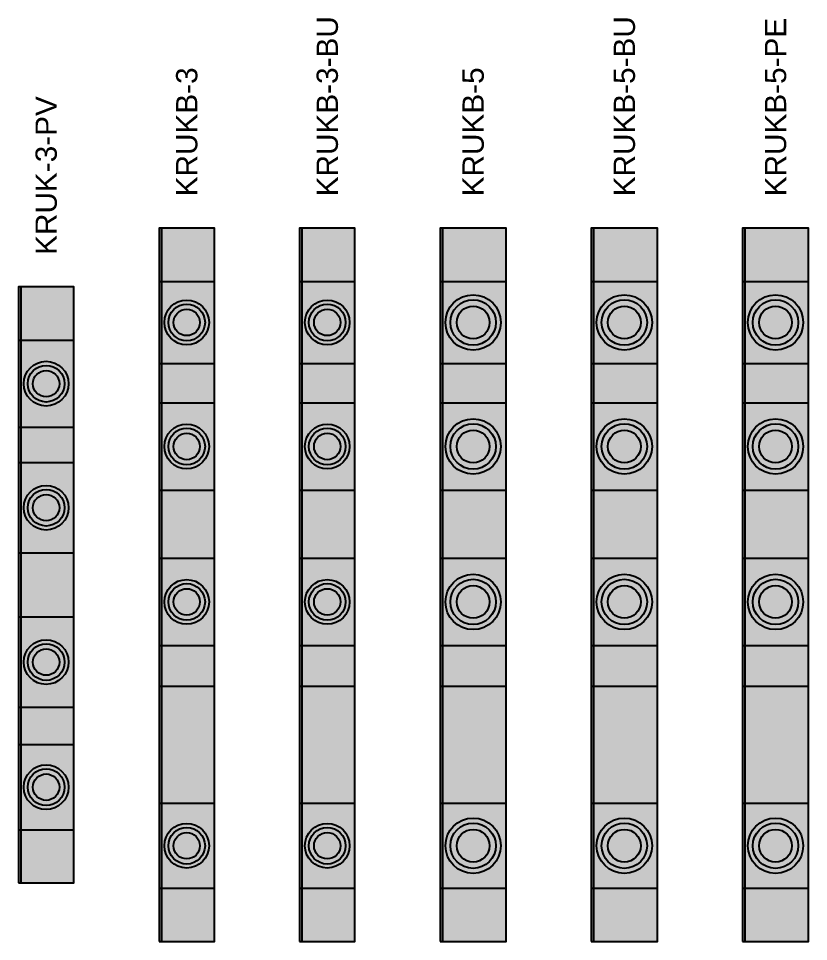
# Model space of a CAD drawing. Header units: millimetres. Extents: x 0 to 1337, y -50 to 71.
# Drawn here: x 1094.8 to 1169, y -33.5 to 53.2 of the extents above; entities that cross this region are included whole.
import ezdxf
from ezdxf.enums import TextEntityAlignment as Align

# ---------------------------------------------------------------- set-up
doc = ezdxf.new("R2010")
doc.units = ezdxf.units.MM
doc.styles.add('TUR_Arial', font='arial.ttf')

# ---------------------------------------------------------------- blocks, each defined once
blk = doc.blocks.new('KRUK-3-PV')
at = {"true_color": 0x676663}
for points in [[(0, 23), (5.2, 23), (5.2, 28), (0, 28)], [(0, -28), (5.2, -28), (5.2, -23), (0, -23)]]:
    blk.add_hatch(color=251, dxfattribs=at).paths.add_polyline_path(points)
at = {"true_color": 0x797874}
for points in [[(0, 14.8), (5.2, 14.8), (5.2, 23), (0, 23)], [(0, 11.5), (5.2, 11.5), (5.2, 14.8), (0, 14.8)], [(0, -15), (5.2, -15), (5.2, -11.5), (0, -11.5)], [(0, -23), (5.2, -23), (5.2, -15), (0, -15)]]:
    blk.add_hatch(color=8, dxfattribs=at).paths.add_polyline_path(points)
at = {"true_color": 0x323230}
h = blk.add_hatch(color=250, dxfattribs=at)
edge = h.paths.add_edge_path()
edge.add_arc((2.6, 18.9), 2.1, 0, 360)
at = {"true_color": 0xc4c6ca}
h = blk.add_hatch(color=9, dxfattribs=at)
edge = h.paths.add_edge_path()
edge.add_arc((2.6, 18.9), 1.722, 0, 360)
at = {"true_color": 0x5c5e62}
for points in [[(1.119, 18.624), (4.081, 18.624), (4.081, 19.176), (1.119, 19.176)], [(2.324, 17.982), (2.876, 17.982), (2.876, 19.818), (2.324, 19.818)], [(2.324, 6.332), (2.876, 6.332), (2.876, 8.168), (2.324, 8.168)], [(1.119, 6.974), (4.081, 6.974), (4.081, 7.526), (1.119, 7.526)], [(2.324, -8.168), (2.876, -8.168), (2.876, -6.332), (2.324, -6.332)], [(1.119, -7.526), (4.081, -7.526), (4.081, -6.974), (1.119, -6.974)], [(2.324, -19.918), (2.876, -19.918), (2.876, -18.082), (2.324, -18.082)], [(1.119, -19.276), (4.081, -19.276), (4.081, -18.724), (1.119, -18.724)]]:
    blk.add_hatch(color=251, dxfattribs=at).paths.add_polyline_path(points)
at = {"true_color": 0x444341}
for points in [[(1, 13.8), (4.2, 13.8, 0.414214), (4.5, 14.1), (4.5, 14.3, 0.414214), (4.2, 14.6), (1, 14.6, 0.414214), (0.7, 14.3), (0.7, 14.1, 0.414214)], [(1, -12.5), (4.2, -12.5, 0.414214), (4.5, -12.2), (4.5, -12, 0.414214), (4.2, -11.7), (1, -11.7, 0.414214), (0.7, -12), (0.7, -12.2, 0.414214)]]:
    blk.add_hatch(color=250, dxfattribs=at).paths.add_polyline_path(points)
at = {"true_color": 0x989692}
for points in [[(0, 3), (5.2, 3), (5.2, 11.5), (0, 11.5)], [(0, -11.5), (5.2, -11.5), (5.2, -3), (0, -3)]]:
    blk.add_hatch(color=252, dxfattribs=at).paths.add_polyline_path(points)
at = {"true_color": 0x3f3f3d}
h = blk.add_hatch(color=250, dxfattribs=at)
edge = h.paths.add_edge_path()
edge.add_arc((2.6, 7.25), 2.1, 0, 360)
at = {"true_color": 0xc4c6ca}
h = blk.add_hatch(color=9, dxfattribs=at)
edge = h.paths.add_edge_path()
edge.add_arc((2.6, 7.25), 1.722, 0, 360)
at = {"true_color": 0x858480}
blk.add_hatch(color=252, dxfattribs=at).paths.add_polyline_path([(0, -3), (5.2, -3), (5.2, 3), (0, 3)])
at = {"true_color": 0x343437}
blk.add_hatch(color=250, dxfattribs=at).paths.add_polyline_path([(1.3, -1.2), (3.9, -1.2), (3.9, 1.2), (1.3, 1.2)])
at = {"true_color": 0x3f3f3d}
h = blk.add_hatch(color=250, dxfattribs=at)
edge = h.paths.add_edge_path()
edge.add_arc((2.6, -7.25), 2.1, 0, 360)
at = {"true_color": 0xc4c6ca}
h = blk.add_hatch(color=9, dxfattribs=at)
edge = h.paths.add_edge_path()
edge.add_arc((2.6, -7.25), 1.722, 0, 360)
at = {"true_color": 0x323230}
h = blk.add_hatch(color=250, dxfattribs=at)
edge = h.paths.add_edge_path()
edge.add_arc((2.6, -19), 2.1, 0, 360)
at = {"true_color": 0xc4c6ca}
h = blk.add_hatch(color=9, dxfattribs=at)
edge = h.paths.add_edge_path()
edge.add_arc((2.6, -19), 1.722, 0, 360)
at = {"color": 253, "true_color": 0xaaa8a3}
blk.add_line((0.25, -28), (0.25, 28), dxfattribs=at)
at = {"color": 251, "true_color": 0x5b5a57}
for p, q in [((0, 23), (5.2, 23)), ((0, 14.8), (5.2, 14.8)), ((0, 11.5), (5.2, 11.5)), ((0, 3), (5.2, 3)), ((0, -3), (5.2, -3)), ((0, -11.5), (5.2, -11.5)), ((0, -15), (5.2, -15)), ((0, -23), (5.2, -23))]:
    blk.add_line(p, q, dxfattribs=at)
blk.add_lwpolyline([(0, -28), (5.2, -28), (5.2, 28), (0, 28)], close=True)
at = {"color": 250, "true_color": 0x42423f}
for centre in [(2.6, 18.9), (2.6, -19)]:
    blk.add_circle(centre, 2.1, dxfattribs=at)
at = {"color": 8, "true_color": 0x797a7d}
for centre in [(2.6, 18.9), (2.6, 7.25), (2.6, -7.25), (2.6, -19)]:
    blk.add_circle(centre, 1.722, dxfattribs=at)
at = {"color": 253, "true_color": 0xa0a2a5}
for centre in [(2.6, 18.9), (2.6, 7.25), (2.6, -7.25), (2.6, -19)]:
    blk.add_circle(centre, 1.24, dxfattribs=at)
at = {"color": 251, "true_color": 0x535250}
for centre in [(2.6, 7.25), (2.6, -7.25)]:
    blk.add_circle(centre, 2.1, dxfattribs=at)
blk = doc.blocks.new('KRUKB-3')
at = {"true_color": 0x676663}
for points in [[(0, 28.5), (5.2, 28.5), (5.2, 33.5), (0, 33.5)], [(0, -33.5), (5.2, -33.5), (5.2, -28.5), (0, -28.5)]]:
    blk.add_hatch(color=251, dxfattribs=at).paths.add_polyline_path(points)
at = {"true_color": 0x797874}
for points in [[(0, 20.8), (5.2, 20.8), (5.2, 28.5), (0, 28.5)], [(0, 17.1), (5.2, 17.1), (5.2, 20.8), (0, 20.8)], [(0, -9.5), (5.2, -9.5), (5.2, -5.7), (0, -5.7)], [(0, -28.5), (5.2, -28.5), (5.2, -20.5), (0, -20.5)]]:
    blk.add_hatch(color=8, dxfattribs=at).paths.add_polyline_path(points)
at = {"true_color": 0x323230}
h = blk.add_hatch(color=250, dxfattribs=at)
edge = h.paths.add_edge_path()
edge.add_arc((2.6, 24.65), 2.1, 0, 360)
at = {"true_color": 0xc4c6ca}
h = blk.add_hatch(color=9, dxfattribs=at)
edge = h.paths.add_edge_path()
edge.add_arc((2.6, 24.65), 1.722, 0, 360)
at = {"true_color": 0x5c5e62}
for points in [[(2.324, 23.732), (2.876, 23.732), (2.876, 25.568), (2.324, 25.568)], [(1.119, 24.374), (4.081, 24.374), (4.081, 24.926), (1.119, 24.926)], [(2.324, 12.082), (2.876, 12.082), (2.876, 13.918), (2.324, 13.918)], [(1.119, 12.724), (4.081, 12.724), (4.081, 13.276), (1.119, 13.276)], [(2.324, -2.518), (2.876, -2.518), (2.876, -0.682), (2.324, -0.682)], [(1.119, -1.876), (4.081, -1.876), (4.081, -1.324), (1.119, -1.324)], [(1.119, -24.776), (4.081, -24.776), (4.081, -24.224), (1.119, -24.224)], [(2.324, -25.418), (2.876, -25.418), (2.876, -23.582), (2.324, -23.582)]]:
    blk.add_hatch(color=251, dxfattribs=at).paths.add_polyline_path(points)
at = {"true_color": 0x444341}
for points in [[(1, 19.8), (4.2, 19.8, 0.414214), (4.5, 20.1), (4.5, 20.3, 0.414214), (4.2, 20.6), (1, 20.6, 0.414214), (0.7, 20.3), (0.7, 20.1, 0.414214)], [(1, -6.7), (4.2, -6.7, 0.414214), (4.5, -6.4), (4.5, -6.2, 0.414214), (4.2, -5.9), (1, -5.9, 0.414214), (0.7, -6.2), (0.7, -6.4, 0.414214)], [(1, -20.3), (4.2, -20.3, 0.414214), (4.5, -20), (4.5, -19.8, 0.414214), (4.2, -19.5), (1, -19.5, 0.414214), (0.7, -19.8), (0.7, -20, 0.414214)]]:
    blk.add_hatch(color=250, dxfattribs=at).paths.add_polyline_path(points)
at = {"true_color": 0x989692}
for points in [[(0, 8.9), (5.2, 8.9), (5.2, 17.1), (0, 17.1)], [(0, -5.7), (5.2, -5.7), (5.2, 2.5), (0, 2.5)]]:
    blk.add_hatch(color=252, dxfattribs=at).paths.add_polyline_path(points)
at = {"true_color": 0x3f3f3d}
h = blk.add_hatch(color=250, dxfattribs=at)
edge = h.paths.add_edge_path()
edge.add_arc((2.6, 13), 2.1, 0, 360)
at = {"true_color": 0xc4c6ca}
h = blk.add_hatch(color=9, dxfattribs=at)
edge = h.paths.add_edge_path()
edge.add_arc((2.6, 13), 1.722, 0, 360)
at = {"true_color": 0x858480}
blk.add_hatch(color=252, dxfattribs=at).paths.add_polyline_path([(0, 2.5), (5.2, 2.5), (5.2, 8.9), (0, 8.9)])
at = {"true_color": 0x343437}
blk.add_hatch(color=250, dxfattribs=at).paths.add_polyline_path([(1.3, 4.42), (3.9, 4.42), (3.9, 6.98), (1.3, 6.98)])
at = {"true_color": 0x3f3f3d}
h = blk.add_hatch(color=250, dxfattribs=at)
edge = h.paths.add_edge_path()
edge.add_arc((2.6, -1.6), 2.1, 0, 360)
at = {"true_color": 0xc4c6ca}
h = blk.add_hatch(color=9, dxfattribs=at)
edge = h.paths.add_edge_path()
edge.add_arc((2.6, -1.6), 1.722, 0, 360)
at = {"true_color": 0x646360}
blk.add_hatch(color=251, dxfattribs=at).paths.add_polyline_path([(0, -20.5), (5.2, -20.5), (5.2, -9.5), (0, -9.5)])
at = {"true_color": 0x323230}
h = blk.add_hatch(color=250, dxfattribs=at)
edge = h.paths.add_edge_path()
edge.add_arc((2.6, -24.5), 2.1, 0, 360)
at = {"true_color": 0xc4c6ca}
h = blk.add_hatch(color=9, dxfattribs=at)
edge = h.paths.add_edge_path()
edge.add_arc((2.6, -24.5), 1.722, 0, 360)
at = {"color": 253, "true_color": 0xaaa8a3}
blk.add_line((0.25, -33.5), (0.25, 33.5), dxfattribs=at)
at = {"color": 251, "true_color": 0x5b5a57}
for p, q in [((0, 28.5), (5.2, 28.5)), ((0, 20.8), (5.2, 20.8)), ((0, 17.1), (5.2, 17.1)), ((0, 8.9), (5.2, 8.9)), ((0, 2.5), (5.2, 2.5)), ((0, -5.7), (5.2, -5.7)), ((0, -9.5), (5.2, -9.5)), ((0, -20.5), (5.2, -20.5)), ((0, -28.5), (5.2, -28.5))]:
    blk.add_line(p, q, dxfattribs=at)
blk.add_lwpolyline([(0, -33.5), (5.2, -33.5), (5.2, 33.5), (0, 33.5)], close=True)
at = {"color": 250, "true_color": 0x42423f}
for centre in [(2.6, 24.65), (2.6, -24.5)]:
    blk.add_circle(centre, 2.1, dxfattribs=at)
at = {"color": 8, "true_color": 0x797a7d}
for centre in [(2.6, 24.65), (2.6, 13), (2.6, -1.6), (2.6, -24.5)]:
    blk.add_circle(centre, 1.722, dxfattribs=at)
at = {"color": 253, "true_color": 0xa0a2a5}
for centre in [(2.6, 24.65), (2.6, 13), (2.6, -1.6), (2.6, -24.5)]:
    blk.add_circle(centre, 1.24, dxfattribs=at)
at = {"color": 251, "true_color": 0x535250}
for centre in [(2.6, 13), (2.6, -1.6)]:
    blk.add_circle(centre, 2.1, dxfattribs=at)
blk = doc.blocks.new('KRUKB-3-BU')
at = {"true_color": 0x1b4c7a}
for points in [[(0, 28.5), (5.2, 28.5), (5.2, 33.5), (0, 33.5)], [(0, -33.5), (5.2, -33.5), (5.2, -28.5), (0, -28.5)]]:
    blk.add_hatch(color=156, dxfattribs=at).paths.add_polyline_path(points)
at = {"true_color": 0x205990}
for points in [[(0, 20.8), (5.2, 20.8), (5.2, 28.5), (0, 28.5)], [(0, 17.1), (5.2, 17.1), (5.2, 20.8), (0, 20.8)], [(0, -9.5), (5.2, -9.5), (5.2, -5.7), (0, -5.7)], [(0, -28.5), (5.2, -28.5), (5.2, -20.5), (0, -20.5)]]:
    blk.add_hatch(color=154, dxfattribs=at).paths.add_polyline_path(points)
at = {"true_color": 0x0d253c}
h = blk.add_hatch(color=158, dxfattribs=at)
edge = h.paths.add_edge_path()
edge.add_arc((2.6, 24.65), 2.1, 0, 360)
at = {"true_color": 0xc4c6ca}
h = blk.add_hatch(color=9, dxfattribs=at)
edge = h.paths.add_edge_path()
edge.add_arc((2.6, 24.65), 1.722, 0, 360)
at = {"true_color": 0x5c5e62}
for points in [[(2.324, 23.732), (2.876, 23.732), (2.876, 25.568), (2.324, 25.568)], [(1.119, 24.374), (4.081, 24.374), (4.081, 24.926), (1.119, 24.926)], [(2.324, 12.082), (2.876, 12.082), (2.876, 13.918), (2.324, 13.918)], [(1.119, 12.724), (4.081, 12.724), (4.081, 13.276), (1.119, 13.276)], [(2.324, -2.518), (2.876, -2.518), (2.876, -0.682), (2.324, -0.682)], [(1.119, -1.876), (4.081, -1.876), (4.081, -1.324), (1.119, -1.324)], [(1.119, -24.776), (4.081, -24.776), (4.081, -24.224), (1.119, -24.224)], [(2.324, -25.418), (2.876, -25.418), (2.876, -23.582), (2.324, -23.582)]]:
    blk.add_hatch(color=251, dxfattribs=at).paths.add_polyline_path(points)
at = {"true_color": 0x123251}
for points in [[(1, 19.8), (4.2, 19.8, 0.414214), (4.5, 20.1), (4.5, 20.3, 0.414214), (4.2, 20.6), (1, 20.6, 0.414214), (0.7, 20.3), (0.7, 20.1, 0.414214)], [(1, -6.7), (4.2, -6.7, 0.414214), (4.5, -6.4), (4.5, -6.2, 0.414214), (4.2, -5.9), (1, -5.9, 0.414214), (0.7, -6.2), (0.7, -6.4, 0.414214)], [(1, -20.3), (4.2, -20.3, 0.414214), (4.5, -20), (4.5, -19.8, 0.414214), (4.2, -19.5), (1, -19.5, 0.414214), (0.7, -19.8), (0.7, -20, 0.414214)]]:
    blk.add_hatch(color=148, dxfattribs=at).paths.add_polyline_path(points)
at = {"true_color": 0x2870b4}
for points in [[(0, 8.9), (5.2, 8.9), (5.2, 17.1), (0, 17.1)], [(0, -5.7), (5.2, -5.7), (5.2, 2.5), (0, 2.5)]]:
    blk.add_hatch(color=155, dxfattribs=at).paths.add_polyline_path(points)
at = {"true_color": 0x102f4b}
h = blk.add_hatch(color=158, dxfattribs=at)
edge = h.paths.add_edge_path()
edge.add_arc((2.6, 13), 2.1, 0, 360)
at = {"true_color": 0xc4c6ca}
h = blk.add_hatch(color=9, dxfattribs=at)
edge = h.paths.add_edge_path()
edge.add_arc((2.6, 13), 1.722, 0, 360)
at = {"true_color": 0x23629e}
blk.add_hatch(color=144, dxfattribs=at).paths.add_polyline_path([(0, 2.5), (5.2, 2.5), (5.2, 8.9), (0, 8.9)])
at = {"true_color": 0x343437}
blk.add_hatch(color=250, dxfattribs=at).paths.add_polyline_path([(1.3, 4.42), (3.9, 4.42), (3.9, 6.98), (1.3, 6.98)])
at = {"true_color": 0x102f4b}
h = blk.add_hatch(color=158, dxfattribs=at)
edge = h.paths.add_edge_path()
edge.add_arc((2.6, -1.6), 2.1, 0, 360)
at = {"true_color": 0xc4c6ca}
h = blk.add_hatch(color=9, dxfattribs=at)
edge = h.paths.add_edge_path()
edge.add_arc((2.6, -1.6), 1.722, 0, 360)
at = {"true_color": 0x1a4976}
blk.add_hatch(color=156, dxfattribs=at).paths.add_polyline_path([(0, -20.5), (5.2, -20.5), (5.2, -9.5), (0, -9.5)])
at = {"true_color": 0x0d253c}
h = blk.add_hatch(color=158, dxfattribs=at)
edge = h.paths.add_edge_path()
edge.add_arc((2.6, -24.5), 2.1, 0, 360)
at = {"true_color": 0xc4c6ca}
h = blk.add_hatch(color=9, dxfattribs=at)
edge = h.paths.add_edge_path()
edge.add_arc((2.6, -24.5), 1.722, 0, 360)
at = {"color": 152, "true_color": 0x2c7dc9}
blk.add_line((0.25, -33.5), (0.25, 33.5), dxfattribs=at)
at = {"color": 156, "true_color": 0x18436c}
for p, q in [((0, 28.5), (5.2, 28.5)), ((0, 20.8), (5.2, 20.8)), ((0, 17.1), (5.2, 17.1)), ((0, 8.9), (5.2, 8.9)), ((0, 2.5), (5.2, 2.5)), ((0, -5.7), (5.2, -5.7)), ((0, -9.5), (5.2, -9.5)), ((0, -20.5), (5.2, -20.5)), ((0, -28.5), (5.2, -28.5))]:
    blk.add_line(p, q, dxfattribs=at)
blk.add_lwpolyline([(0, -33.5), (5.2, -33.5), (5.2, 33.5), (0, 33.5)], close=True)
at = {"color": 148, "true_color": 0x11304f}
for centre in [(2.6, 24.65), (2.6, -24.5)]:
    blk.add_circle(centre, 2.1, dxfattribs=at)
at = {"color": 8, "true_color": 0x797a7d}
for centre in [(2.6, 24.65), (2.6, 13), (2.6, -1.6), (2.6, -24.5)]:
    blk.add_circle(centre, 1.722, dxfattribs=at)
at = {"color": 253, "true_color": 0xa0a2a5}
for centre in [(2.6, 24.65), (2.6, 13), (2.6, -1.6), (2.6, -24.5)]:
    blk.add_circle(centre, 1.24, dxfattribs=at)
at = {"color": 159, "true_color": 0x163d63}
for centre in [(2.6, 13), (2.6, -1.6)]:
    blk.add_circle(centre, 2.1, dxfattribs=at)
blk = doc.blocks.new('KRUKB-5')
at = {"true_color": 0x676663}
for points in [[(0, 28.5), (6.2, 28.5), (6.2, 33.5), (0, 33.5)], [(0, -33.5), (6.2, -33.5), (6.2, -28.5), (0, -28.5)]]:
    blk.add_hatch(color=251, dxfattribs=at).paths.add_polyline_path(points)
at = {"true_color": 0x797874}
for points in [[(0, 20.8), (6.2, 20.8), (6.2, 28.5), (0, 28.5)], [(0, 17.1), (6.2, 17.1), (6.2, 20.8), (0, 20.8)], [(0, -9.5), (6.2, -9.5), (6.2, -5.7), (0, -5.7)], [(0, -28.5), (6.2, -28.5), (6.2, -20.5), (0, -20.5)]]:
    blk.add_hatch(color=8, dxfattribs=at).paths.add_polyline_path(points)
at = {"true_color": 0x323230}
h = blk.add_hatch(color=250, dxfattribs=at)
edge = h.paths.add_edge_path()
edge.add_arc((3.1, 24.65), 2.6, 0, 360)
at = {"true_color": 0xc4c6ca}
h = blk.add_hatch(color=9, dxfattribs=at)
edge = h.paths.add_edge_path()
edge.add_arc((3.1, 24.65), 2.132, 0, 360)
at = {"true_color": 0x5c5e62}
for points in [[(2.759, 23.513), (3.441, 23.513), (3.441, 25.787), (2.759, 25.787)], [(1.266, 24.309), (4.934, 24.309), (4.934, 24.991), (1.266, 24.991)], [(2.759, 11.863), (3.441, 11.863), (3.441, 14.137), (2.759, 14.137)], [(1.266, 12.659), (4.934, 12.659), (4.934, 13.341), (1.266, 13.341)], [(2.759, -2.737), (3.441, -2.737), (3.441, -0.463), (2.759, -0.463)], [(1.266, -1.941), (4.934, -1.941), (4.934, -1.259), (1.266, -1.259)], [(2.759, -25.637), (3.441, -25.637), (3.441, -23.363), (2.759, -23.363)], [(1.266, -24.841), (4.934, -24.841), (4.934, -24.159), (1.266, -24.159)]]:
    blk.add_hatch(color=251, dxfattribs=at).paths.add_polyline_path(points)
at = {"true_color": 0x444341}
for points in [[(1, 19.8), (5.2, 19.8, 0.414214), (5.5, 20.1), (5.5, 20.3, 0.414214), (5.2, 20.6), (1, 20.6, 0.414214), (0.7, 20.3), (0.7, 20.1, 0.414214)], [(1, -6.7), (5.2, -6.7, 0.414214), (5.5, -6.4), (5.5, -6.2, 0.414214), (5.2, -5.9), (1, -5.9, 0.414214), (0.7, -6.2), (0.7, -6.4, 0.414214)], [(1, -20.3), (5.2, -20.3, 0.414214), (5.5, -20), (5.5, -19.8, 0.414214), (5.2, -19.5), (1, -19.5, 0.414214), (0.7, -19.8), (0.7, -20, 0.414214)]]:
    blk.add_hatch(color=250, dxfattribs=at).paths.add_polyline_path(points)
at = {"true_color": 0x989692}
for points in [[(0, 8.9), (6.2, 8.9), (6.2, 17.1), (0, 17.1)], [(0, -5.7), (6.2, -5.7), (6.2, 2.5), (0, 2.5)]]:
    blk.add_hatch(color=252, dxfattribs=at).paths.add_polyline_path(points)
at = {"true_color": 0x3f3f3d}
h = blk.add_hatch(color=250, dxfattribs=at)
edge = h.paths.add_edge_path()
edge.add_arc((3.1, 13), 2.6, 0, 360)
at = {"true_color": 0xc4c6ca}
h = blk.add_hatch(color=9, dxfattribs=at)
edge = h.paths.add_edge_path()
edge.add_arc((3.1, 13), 2.132, 0, 360)
at = {"true_color": 0x858480}
blk.add_hatch(color=252, dxfattribs=at).paths.add_polyline_path([(0, 2.5), (6.2, 2.5), (6.2, 8.9), (0, 8.9)])
at = {"true_color": 0x343437}
blk.add_hatch(color=250, dxfattribs=at).paths.add_polyline_path([(1.55, 4.42), (4.65, 4.42), (4.65, 6.98), (1.55, 6.98)])
at = {"true_color": 0x3f3f3d}
h = blk.add_hatch(color=250, dxfattribs=at)
edge = h.paths.add_edge_path()
edge.add_arc((3.1, -1.6), 2.6, 0, 360)
at = {"true_color": 0xc4c6ca}
h = blk.add_hatch(color=9, dxfattribs=at)
edge = h.paths.add_edge_path()
edge.add_arc((3.1, -1.6), 2.132, 0, 360)
at = {"true_color": 0x646360}
blk.add_hatch(color=251, dxfattribs=at).paths.add_polyline_path([(0, -20.5), (6.2, -20.5), (6.2, -9.5), (0, -9.5)])
at = {"true_color": 0x323230}
h = blk.add_hatch(color=250, dxfattribs=at)
edge = h.paths.add_edge_path()
edge.add_arc((3.1, -24.5), 2.6, 0, 360)
at = {"true_color": 0xc4c6ca}
h = blk.add_hatch(color=9, dxfattribs=at)
edge = h.paths.add_edge_path()
edge.add_arc((3.1, -24.5), 2.132, 0, 360)
at = {"color": 253, "true_color": 0xaaa8a3}
blk.add_line((0.25, -33.5), (0.25, 33.5), dxfattribs=at)
at = {"color": 251, "true_color": 0x5b5a57}
for p, q in [((0, 28.5), (6.2, 28.5)), ((0, 20.8), (6.2, 20.8)), ((0, 17.1), (6.2, 17.1)), ((0, 8.9), (6.2, 8.9)), ((0, 2.5), (6.2, 2.5)), ((0, -5.7), (6.2, -5.7)), ((0, -9.5), (6.2, -9.5)), ((0, -20.5), (6.2, -20.5)), ((0, -28.5), (6.2, -28.5))]:
    blk.add_line(p, q, dxfattribs=at)
blk.add_lwpolyline([(0, -33.5), (6.2, -33.5), (6.2, 33.5), (0, 33.5)], close=True)
at = {"color": 250, "true_color": 0x42423f}
for centre in [(3.1, 24.65), (3.1, -24.5)]:
    blk.add_circle(centre, 2.6, dxfattribs=at)
at = {"color": 8, "true_color": 0x797a7d}
for centre in [(3.1, 24.65), (3.1, 13), (3.1, -1.6), (3.1, -24.5)]:
    blk.add_circle(centre, 2.132, dxfattribs=at)
at = {"color": 253, "true_color": 0xa0a2a5}
for centre in [(3.1, 24.65), (3.1, 13), (3.1, -1.6), (3.1, -24.5)]:
    blk.add_circle(centre, 1.535, dxfattribs=at)
at = {"color": 251, "true_color": 0x535250}
for centre in [(3.1, 13), (3.1, -1.6)]:
    blk.add_circle(centre, 2.6, dxfattribs=at)
blk = doc.blocks.new('KRUKB-5-BU')
at = {"true_color": 0x1b4c7a}
for points in [[(0, 28.5), (6.2, 28.5), (6.2, 33.5), (0, 33.5)], [(0, -33.5), (6.2, -33.5), (6.2, -28.5), (0, -28.5)]]:
    blk.add_hatch(color=156, dxfattribs=at).paths.add_polyline_path(points)
at = {"true_color": 0x205990}
for points in [[(0, 20.8), (6.2, 20.8), (6.2, 28.5), (0, 28.5)], [(0, 17.1), (6.2, 17.1), (6.2, 20.8), (0, 20.8)], [(0, -9.5), (6.2, -9.5), (6.2, -5.7), (0, -5.7)], [(0, -28.5), (6.2, -28.5), (6.2, -20.5), (0, -20.5)]]:
    blk.add_hatch(color=154, dxfattribs=at).paths.add_polyline_path(points)
at = {"true_color": 0x0d253c}
h = blk.add_hatch(color=158, dxfattribs=at)
edge = h.paths.add_edge_path()
edge.add_arc((3.1, 24.65), 2.6, 0, 360)
at = {"true_color": 0xc4c6ca}
h = blk.add_hatch(color=9, dxfattribs=at)
edge = h.paths.add_edge_path()
edge.add_arc((3.1, 24.65), 2.132, 0, 360)
at = {"true_color": 0x5c5e62}
for points in [[(2.759, 23.513), (3.441, 23.513), (3.441, 25.787), (2.759, 25.787)], [(1.266, 24.309), (4.934, 24.309), (4.934, 24.991), (1.266, 24.991)], [(2.759, 11.863), (3.441, 11.863), (3.441, 14.137), (2.759, 14.137)], [(1.266, 12.659), (4.934, 12.659), (4.934, 13.341), (1.266, 13.341)], [(2.759, -2.737), (3.441, -2.737), (3.441, -0.463), (2.759, -0.463)], [(1.266, -1.941), (4.934, -1.941), (4.934, -1.259), (1.266, -1.259)], [(2.759, -25.637), (3.441, -25.637), (3.441, -23.363), (2.759, -23.363)], [(1.266, -24.841), (4.934, -24.841), (4.934, -24.159), (1.266, -24.159)]]:
    blk.add_hatch(color=251, dxfattribs=at).paths.add_polyline_path(points)
at = {"true_color": 0x123251}
for points in [[(1, 19.8), (5.2, 19.8, 0.414214), (5.5, 20.1), (5.5, 20.3, 0.414214), (5.2, 20.6), (1, 20.6, 0.414214), (0.7, 20.3), (0.7, 20.1, 0.414214)], [(1, -6.7), (5.2, -6.7, 0.414214), (5.5, -6.4), (5.5, -6.2, 0.414214), (5.2, -5.9), (1, -5.9, 0.414214), (0.7, -6.2), (0.7, -6.4, 0.414214)], [(1, -20.3), (5.2, -20.3, 0.414214), (5.5, -20), (5.5, -19.8, 0.414214), (5.2, -19.5), (1, -19.5, 0.414214), (0.7, -19.8), (0.7, -20, 0.414214)]]:
    blk.add_hatch(color=148, dxfattribs=at).paths.add_polyline_path(points)
at = {"true_color": 0x2870b4}
for points in [[(0, 8.9), (6.2, 8.9), (6.2, 17.1), (0, 17.1)], [(0, -5.7), (6.2, -5.7), (6.2, 2.5), (0, 2.5)]]:
    blk.add_hatch(color=155, dxfattribs=at).paths.add_polyline_path(points)
at = {"true_color": 0x102f4b}
h = blk.add_hatch(color=158, dxfattribs=at)
edge = h.paths.add_edge_path()
edge.add_arc((3.1, 13), 2.6, 0, 360)
at = {"true_color": 0xc4c6ca}
h = blk.add_hatch(color=9, dxfattribs=at)
edge = h.paths.add_edge_path()
edge.add_arc((3.1, 13), 2.132, 0, 360)
at = {"true_color": 0x23629e}
blk.add_hatch(color=144, dxfattribs=at).paths.add_polyline_path([(0, 2.5), (6.2, 2.5), (6.2, 8.9), (0, 8.9)])
at = {"true_color": 0x343437}
blk.add_hatch(color=250, dxfattribs=at).paths.add_polyline_path([(1.55, 4.42), (4.65, 4.42), (4.65, 6.98), (1.55, 6.98)])
at = {"true_color": 0x102f4b}
h = blk.add_hatch(color=158, dxfattribs=at)
edge = h.paths.add_edge_path()
edge.add_arc((3.1, -1.6), 2.6, 0, 360)
at = {"true_color": 0xc4c6ca}
h = blk.add_hatch(color=9, dxfattribs=at)
edge = h.paths.add_edge_path()
edge.add_arc((3.1, -1.6), 2.132, 0, 360)
at = {"true_color": 0x1a4976}
blk.add_hatch(color=156, dxfattribs=at).paths.add_polyline_path([(0, -20.5), (6.2, -20.5), (6.2, -9.5), (0, -9.5)])
at = {"true_color": 0x0d253c}
h = blk.add_hatch(color=158, dxfattribs=at)
edge = h.paths.add_edge_path()
edge.add_arc((3.1, -24.5), 2.6, 0, 360)
at = {"true_color": 0xc4c6ca}
h = blk.add_hatch(color=9, dxfattribs=at)
edge = h.paths.add_edge_path()
edge.add_arc((3.1, -24.5), 2.132, 0, 360)
at = {"color": 152, "true_color": 0x2c7dc9}
blk.add_line((0.25, -33.5), (0.25, 33.5), dxfattribs=at)
at = {"color": 156, "true_color": 0x18436c}
for p, q in [((0, 28.5), (6.2, 28.5)), ((0, 20.8), (6.2, 20.8)), ((0, 17.1), (6.2, 17.1)), ((0, 8.9), (6.2, 8.9)), ((0, 2.5), (6.2, 2.5)), ((0, -5.7), (6.2, -5.7)), ((0, -9.5), (6.2, -9.5)), ((0, -20.5), (6.2, -20.5)), ((0, -28.5), (6.2, -28.5))]:
    blk.add_line(p, q, dxfattribs=at)
blk.add_lwpolyline([(0, -33.5), (6.2, -33.5), (6.2, 33.5), (0, 33.5)], close=True)
at = {"color": 148, "true_color": 0x11304f}
for centre in [(3.1, 24.65), (3.1, -24.5)]:
    blk.add_circle(centre, 2.6, dxfattribs=at)
at = {"color": 8, "true_color": 0x797a7d}
for centre in [(3.1, 24.65), (3.1, 13), (3.1, -1.6), (3.1, -24.5)]:
    blk.add_circle(centre, 2.132, dxfattribs=at)
at = {"color": 253, "true_color": 0xa0a2a5}
for centre in [(3.1, 24.65), (3.1, 13), (3.1, -1.6), (3.1, -24.5)]:
    blk.add_circle(centre, 1.535, dxfattribs=at)
at = {"color": 159, "true_color": 0x163d63}
for centre in [(3.1, 13), (3.1, -1.6)]:
    blk.add_circle(centre, 2.6, dxfattribs=at)
blk = doc.blocks.new('KRUKB-5-PE')
at = {"true_color": 0x356e4c}
for points in [[(0, 28.5), (6.2, 28.5), (6.2, 33.5), (0, 33.5)], [(0, 28.5), (6.2, 28.5), (6.2, 33.5), (0, 33.5)], [(0, -33.5), (6.2, -33.5), (6.2, -28.5), (0, -28.5)], [(0, -33.5), (6.2, -33.5), (6.2, -28.5), (0, -28.5)]]:
    blk.add_hatch(color=107, dxfattribs=at).paths.add_polyline_path(points)
at = {"true_color": 0xc4c45c}
for points in [[(0, 30.99), (6.2, 31.004), (6.2, 31.487), (0, 31.473)], [(0, 29.265), (6.2, 29.639), (6.2, 29.89), (0, 29.516)], [(0, 28.315), (6.2, 28.998), (6.2, 29.262), (0, 28.579)], [(0, 26.661), (6.2, 27.763), (6.2, 28.019), (0, 26.917)], [(0, 25.029), (6.2, 23.924), (6.2, 24.461), (0, 25.566)], [(0, 23.903), (6.2, 23.649), (6.2, 24.001), (0, 24.254)], [(0, 22.09), (6.2, 22.554), (6.2, 22.756), (0, 22.292)], [(0, 20.22), (6.2, 21.235), (6.2, 21.711), (0, 20.695)], [(0, 18.368), (6.2, 18.24), (6.2, 18.625), (0, 18.752)], [(0, 17.1), (6.2, 18.174), (6.2, 18.428), (0, 17.353)], [(0, 15.142), (6.2, 14.137), (6.2, 14.307), (0, 15.311)], [(0, 13.597), (6.2, 14.144), (6.2, 14.575), (0, 14.028)], [(0, 11.793), (6.2, 10.82), (6.2, 11.298), (0, 12.271)], [(0, 10.203), (6.2, 10.751), (6.2, 10.982), (0, 10.434)], [(0, 8.05), (6.2, 8.661), (6.2, 9.176), (0, 8.564)], [(0, 6.636), (6.2, 6.329), (6.2, 6.737), (0, 7.043)], [(0, 4.588), (6.2, 3.923), (6.2, 4.283), (0, 4.949)], [(0, 3.035), (6.2, 2.279), (6.2, 2.501), (0, 3.257)], [(0, 1.651), (6.2, 2.577), (6.2, 2.901), (0, 1.975)], [(0, -0.277), (6.2, 0.871), (6.2, 1.137), (0, -0.012)], [(0, -2.25), (6.2, -3.325), (6.2, -3.12), (0, -2.045)], [(0, -3.364), (6.2, -2.874), (6.2, -2.715), (0, -3.205)], [(0, -4.509), (6.2, -3.691), (6.2, -3.214), (0, -4.032)], [(0, -5.756), (6.2, -5.729), (6.2, -5.324), (0, -5.351)], [(0, -7.713), (6.2, -6.533), (6.2, -6.353), (0, -7.533)], [(0, -9.306), (6.2, -8.138), (6.2, -7.605), (0, -8.774)], [(0, -11.157), (6.2, -11.128), (6.2, -10.962), (0, -10.99)], [(0, -12.724), (6.2, -12.478), (6.2, -11.977), (0, -12.223)], [(0, -13.623), (6.2, -13.511), (6.2, -13.349), (0, -13.461)], [(0, -15.116), (6.2, -14.402), (6.2, -13.908), (0, -14.623)], [(0, -16.925), (6.2, -16.73), (6.2, -16.401), (0, -16.595)], [(0, -17.831), (6.2, -17.433), (6.2, -17.157), (0, -17.555)], [(0, -18.98), (6.2, -17.87), (6.2, -17.556), (0, -18.666)], [(0, -21.264), (6.2, -20.356), (6.2, -19.812), (0, -20.721)], [(0, -22.8), (6.2, -22.303), (6.2, -21.984), (0, -22.48)], [(0, -24.111), (6.2, -23.174), (6.2, -22.766), (0, -23.704)], [(0, -25.75), (6.2, -24.944), (6.2, -24.586), (0, -25.392)], [(0, -27.521), (6.2, -26.835), (6.2, -26.419), (0, -27.105)], [(0, -28.804), (6.2, -29.86), (6.2, -29.68), (0, -28.623)], [(0, -30.721), (6.2, -31.82), (6.2, -31.327), (0, -30.229)], [(0, -32.02), (6.2, -32.044), (6.2, -31.642), (0, -31.618)], [(0, -33.176), (6.2, -32.563), (6.2, -32.275), (0, -32.888)]]:
    blk.add_hatch(color=53, dxfattribs=at).paths.add_polyline_path(points)
at = {"true_color": 0x3e8159}
for points in [[(0, 20.8), (6.2, 20.8), (6.2, 28.5), (0, 28.5)], [(0, 17.1), (6.2, 17.1), (6.2, 20.8), (0, 20.8)], [(0, -9.5), (6.2, -9.5), (6.2, -5.7), (0, -5.7)], [(0, -28.5), (6.2, -28.5), (6.2, -20.5), (0, -20.5)]]:
    blk.add_hatch(color=117, dxfattribs=at).paths.add_polyline_path(points)
at = {"true_color": 0x1a3625}
h = blk.add_hatch(color=99, dxfattribs=at)
edge = h.paths.add_edge_path()
edge.add_arc((3.1, 24.65), 2.6, 0, 360)
at = {"true_color": 0xc4c6ca}
h = blk.add_hatch(color=9, dxfattribs=at)
edge = h.paths.add_edge_path()
edge.add_arc((3.1, 24.65), 2.132, 0, 360)
at = {"true_color": 0x5c5e62}
for points in [[(2.759, 23.513), (3.441, 23.513), (3.441, 25.787), (2.759, 25.787)], [(1.266, 24.309), (4.934, 24.309), (4.934, 24.991), (1.266, 24.991)], [(2.759, 11.863), (3.441, 11.863), (3.441, 14.137), (2.759, 14.137)], [(1.266, 12.659), (4.934, 12.659), (4.934, 13.341), (1.266, 13.341)], [(2.759, -2.737), (3.441, -2.737), (3.441, -0.463), (2.759, -0.463)], [(1.266, -1.941), (4.934, -1.941), (4.934, -1.259), (1.266, -1.259)], [(2.759, -25.637), (3.441, -25.637), (3.441, -23.363), (2.759, -23.363)], [(1.266, -24.841), (4.934, -24.841), (4.934, -24.159), (1.266, -24.159)]]:
    blk.add_hatch(color=251, dxfattribs=at).paths.add_polyline_path(points)
at = {"true_color": 0x234832}
for points in [[(1, 19.8), (5.2, 19.8, 0.414214), (5.5, 20.1), (5.5, 20.3, 0.414214), (5.2, 20.6), (1, 20.6, 0.414214), (0.7, 20.3), (0.7, 20.1, 0.414214)], [(1, -6.7), (5.2, -6.7, 0.414214), (5.5, -6.4), (5.5, -6.2, 0.414214), (5.2, -5.9), (1, -5.9, 0.414214), (0.7, -6.2), (0.7, -6.4, 0.414214)], [(1, -20.3), (5.2, -20.3, 0.414214), (5.5, -20), (5.5, -19.8, 0.414214), (5.2, -19.5), (1, -19.5, 0.414214), (0.7, -19.8), (0.7, -20, 0.414214)]]:
    blk.add_hatch(color=109, dxfattribs=at).paths.add_polyline_path(points)
at = {"true_color": 0x4ea270}
for points in [[(0, 8.9), (6.2, 8.9), (6.2, 17.1), (0, 17.1)], [(0, -5.7), (6.2, -5.7), (6.2, 2.5), (0, 2.5)]]:
    blk.add_hatch(color=115, dxfattribs=at).paths.add_polyline_path(points)
at = {"true_color": 0x20442f}
h = blk.add_hatch(color=109, dxfattribs=at)
edge = h.paths.add_edge_path()
edge.add_arc((3.1, 13), 2.6, 0, 360)
at = {"true_color": 0xc4c6ca}
h = blk.add_hatch(color=9, dxfattribs=at)
edge = h.paths.add_edge_path()
edge.add_arc((3.1, 13), 2.132, 0, 360)
at = {"true_color": 0x448e62}
blk.add_hatch(color=105, dxfattribs=at).paths.add_polyline_path([(0, 2.5), (6.2, 2.5), (6.2, 8.9), (0, 8.9)])
at = {"true_color": 0x343437}
blk.add_hatch(color=250, dxfattribs=at).paths.add_polyline_path([(1.55, 4.42), (4.65, 4.42), (4.65, 6.98), (1.55, 6.98)])
at = {"true_color": 0x20442f}
h = blk.add_hatch(color=109, dxfattribs=at)
edge = h.paths.add_edge_path()
edge.add_arc((3.1, -1.6), 2.6, 0, 360)
at = {"true_color": 0xc4c6ca}
h = blk.add_hatch(color=9, dxfattribs=at)
edge = h.paths.add_edge_path()
edge.add_arc((3.1, -1.6), 2.132, 0, 360)
at = {"true_color": 0x336a49}
blk.add_hatch(color=107, dxfattribs=at).paths.add_polyline_path([(0, -20.5), (6.2, -20.5), (6.2, -9.5), (0, -9.5)])
blk.add_hatch(color=107, dxfattribs=at).paths.add_polyline_path([(0, -20.5), (6.2, -20.5), (6.2, -9.5), (0, -9.5)])
at = {"true_color": 0x1a3625}
h = blk.add_hatch(color=99, dxfattribs=at)
edge = h.paths.add_edge_path()
edge.add_arc((3.1, -24.5), 2.6, 0, 360)
at = {"true_color": 0xc4c6ca}
h = blk.add_hatch(color=9, dxfattribs=at)
edge = h.paths.add_edge_path()
edge.add_arc((3.1, -24.5), 2.132, 0, 360)
at = {"color": 103, "true_color": 0x57b57d}
blk.add_line((0.25, -33.5), (0.25, 33.5), dxfattribs=at)
at = {"color": 129, "true_color": 0x2e6143}
for p, q in [((0, 28.5), (6.2, 28.5)), ((0, 20.8), (6.2, 20.8)), ((0, 17.1), (6.2, 17.1)), ((0, 8.9), (6.2, 8.9)), ((0, 2.5), (6.2, 2.5)), ((0, -5.7), (6.2, -5.7)), ((0, -9.5), (6.2, -9.5)), ((0, -20.5), (6.2, -20.5)), ((0, -28.5), (6.2, -28.5))]:
    blk.add_line(p, q, dxfattribs=at)
blk.add_lwpolyline([(0, -33.5), (6.2, -33.5), (6.2, 33.5), (0, 33.5)], close=True)
at = {"color": 109, "true_color": 0x224630}
for centre in [(3.1, 24.65), (3.1, -24.5)]:
    blk.add_circle(centre, 2.6, dxfattribs=at)
at = {"color": 8, "true_color": 0x797a7d}
for centre in [(3.1, 24.65), (3.1, 13), (3.1, -1.6), (3.1, -24.5)]:
    blk.add_circle(centre, 2.132, dxfattribs=at)
at = {"color": 253, "true_color": 0xa0a2a5}
for centre in [(3.1, 24.65), (3.1, 13), (3.1, -1.6), (3.1, -24.5)]:
    blk.add_circle(centre, 1.535, dxfattribs=at)
at = {"color": 119, "true_color": 0x2a593d}
for centre in [(3.1, 13), (3.1, -1.6)]:
    blk.add_circle(centre, 2.6, dxfattribs=at)

msp = doc.modelspace()

# ---------------------------------------------------------------- block references
for name, p in [('KRUKB-3', (1108, 0)), ('KRUKB-3-BU', (1121.2, 0)), ('KRUKB-5', (1134.4, 0)), ('KRUKB-5-BU', (1148.6, 0)), ('KRUKB-5-PE', (1162.8, 0)), ('KRUK-3-PV', (1094.8, 0))]:
    msp.add_blockref(name, p)

# ---------------------------------------------------------------- texts
at = {"style": 'TUR_Arial'}
for s, p in [('KRUKB-3-BU', (1123.8, 36.5)), ('KRUKB-5-BU', (1151.7, 36.5)), ('KRUKB-5-PE', (1165.9, 36.5)), ('KRUKB-3', (1110.6, 36.5)), ('KRUKB-5', (1137.5, 36.5)), ('KRUK-3-PV', (1097.4, 31))]:
    msp.add_text(s, height=2, rotation=90, dxfattribs=at).set_placement(p, align=Align.MIDDLE_LEFT)

doc.saveas('drawing.dxf')
